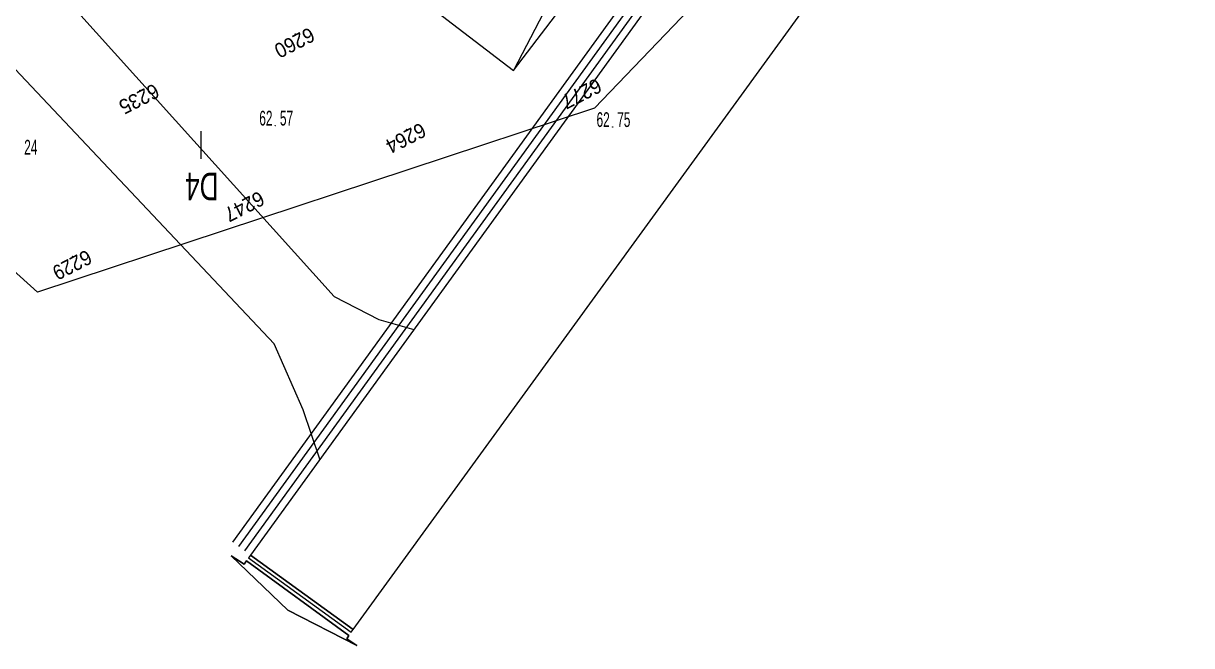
# Model space of a CAD drawing. Extents: x 2341 to 2734, y 4842 to 5070.
# Drawn here: x 2600 to 2663.2, y 4841.8 to 4875.5 of the extents above; entities that cross this region are included whole.
import ezdxf
from ezdxf.enums import TextEntityAlignment as Align

# ---------------------------------------------------------------- set-up
doc = ezdxf.new("R2010")
doc.units = 0
doc.header["$LTSCALE"] = 0.32
for name, color, linetype, lineweight in [('1', 7, 'Continuous', 13), ('2', 7, 'Continuous', 13), ('25', 7, 'Continuous', 13), ('3', 7, 'Continuous', 13), ('32', 7, 'Continuous', 13), ('39', 7, 'Continuous', 13), ('8', 7, 'Continuous', 13)]:
    doc.layers.add(name, color=color, linetype=linetype, lineweight=lineweight)

msp = doc.modelspace()

# ---------------------------------------------------------------- linework, layer by layer
at = {"layer": '1'}
msp.add_circle((2613.639, 4869.965), 0.01, dxfattribs=at)
at = {"layer": '2'}
msp.add_circle((2631.8858, 4869.8862), 0.01, dxfattribs=at)
at = {"layer": '25'}
msp.add_line((2609.6296, 4868.1612), (2609.6292, 4869.6612), dxfattribs=at)
at = {"layer": '3'}
msp.add_line((2612.2933, 4846.703), (2617.8522, 4842.6689), dxfattribs=at)
for points in [[(2659.542, 5028.348), (2675.186, 5010.248), (2700.946, 4980.04), (2701.918, 4972.358), (2698.915, 4964.852), (2670.588, 4926.624), (2661.581, 4914.627), (2654.247, 4904.516), (2646.62, 4894.143), (2612.2933, 4846.703)], [(2617.8522, 4842.6689), (2658.568, 4898.774), (2705.315, 4961.681), (2711.184, 4963.701), (2716.655, 4961.842), (2725.2362, 4953.2627)], [(2675.3029, 4935.0025), (2669.6261, 4927.3415), (2660.6154, 4915.3396), (2653.2779, 4905.2237), (2645.6505, 4894.8502), (2611.3211, 4847.4065)], [(2675.6371, 4934.7816), (2669.9467, 4927.1023), (2660.9373, 4915.1021), (2653.6009, 4904.9878), (2645.9737, 4894.6144), (2611.6452, 4847.172)], [(2675.9712, 4934.5607), (2670.2674, 4926.8632), (2661.2591, 4914.8645), (2653.924, 4904.7519), (2646.2968, 4894.3787), (2611.9693, 4846.9375)], [(2568.4971, 4914.1337), (2576.638, 4905.041), (2581.6988, 4899.5158), (2584.427, 4896.628), (2588.739, 4891.889), (2616.8167, 4860.7112)], [(2616.0491, 4851.8935), (2615.147, 4854.5613), (2613.5859, 4858.1479), (2584.612, 4888.886), (2580.376, 4892.815), (2577.688, 4896.011), (2574.607, 4899.977), (2565.3895, 4911.3513)], [(2634.3359, 4883.1973), (2629.5324, 4878.7614), (2626.5275, 4872.9535)], [(2616.8167, 4860.7112), (2619.2322, 4859.465), (2621.1272, 4858.9115)]]:
    msp.add_lwpolyline(points, dxfattribs=at)
msp.add_lwpolyline([(2629.5704, 4886.8329), (2621.762, 4876.589), (2626.5275, 4872.9535), (2634.3359, 4883.1973)], close=True, dxfattribs=at)
at = {"layer": '32'}
for centre in [(2614.7283, 4874.9181), (2630.2534, 4872.163), (2606.3198, 4871.8759), (2620.7508, 4869.7539), (2612.0113, 4866.0503), (2602.6758, 4862.8759)]:
    msp.add_circle(centre, 0.01, dxfattribs=at)
at = {"layer": '39'}
for points in [[(2611.2481, 4846.6693), (2611.9632, 4846.2146), (2612.0797, 4846.3882), (2617.6241, 4842.3455), (2617.5176, 4842.1712), (2618.0585, 4841.7992), (2614.3206, 4843.7254)], [(2617.6241, 4842.3455), (2612.0797, 4846.3882), (2611.9632, 4846.2146), (2611.2481, 4846.6693), (2614.3206, 4843.7254), (2618.0585, 4841.7992), (2617.5176, 4842.1712)], [(2611.2481, 4846.6693), (2611.9632, 4846.2146), (2612.0797, 4846.3882), (2617.6241, 4842.3455), (2617.5176, 4842.1712), (2618.0585, 4841.7992), (2614.3206, 4843.7254)], [(2617.6241, 4842.3455), (2612.0797, 4846.3882), (2611.9632, 4846.2146), (2611.2481, 4846.6693), (2614.3206, 4843.7254), (2618.0585, 4841.7992), (2617.5176, 4842.1712)], [(2611.2481, 4846.6693), (2611.9632, 4846.2146), (2612.0797, 4846.3882), (2617.6241, 4842.3455), (2617.5176, 4842.1712), (2618.0585, 4841.7992), (2614.3206, 4843.7254)], [(2617.6241, 4842.3455), (2612.0797, 4846.3882), (2611.9632, 4846.2146), (2611.2481, 4846.6693), (2614.3206, 4843.7254), (2618.0585, 4841.7992), (2617.5176, 4842.1712)], [(2617.8522, 4842.6689), (2612.2933, 4846.703), (2612.1913, 4846.5625), (2617.7461, 4842.5228)]]:
    msp.add_lwpolyline(points, close=True, dxfattribs=at)
at = {"layer": '8'}
msp.add_lwpolyline([(2520.935, 4897.8033), (2529.8337, 4890.4632), (2539.4958, 4898.8494), (2568.9405, 4911.822), (2588.3067, 4926.1117), (2607.1394, 4924.3246), (2619.9325, 4927.7364), (2627.3338, 4938.0448), (2632.624, 4955.1526), (2643.875, 4982.963), (2661.5034, 5017.8261), (2635.3651, 5045.0161), (2656.9924, 5065.8069), (2706.3438, 5015.7873), (2687.0667, 4966.7342), (2675.3474, 4940.0491), (2666.0845, 4920.6255), (2657.7867, 4898.9525), (2630.9126, 4870.8995), (2600.7746, 4860.9412), (2585.0039, 4875.189), (2562.5626, 4863.0555), (2546.4497, 4851.9196), (2520.0347, 4851.5404)], dxfattribs=at)

# ---------------------------------------------------------------- texts
at = {"layer": '1', "width": 0.6}
for s, p in [('62', (2612.7725, 4869.965)), ('57', (2613.889, 4869.965)), ('24', (2600.054, 4868.391))]:
    msp.add_text(s, height=0.8, dxfattribs=at).set_placement(p)
at = {"layer": '2', "width": 0.6}
for s, p in [('62', (2631.0193, 4869.8862)), ('75', (2632.1358, 4869.8862)), ('24', (2600.054, 4868.391))]:
    msp.add_text(s, height=0.8, dxfattribs=at).set_placement(p)
at = {"layer": '25', "width": 0.7}
msp.add_text('D4', height=1.5, rotation=180.014, dxfattribs=at).set_placement((2609.6646, 4867.4113), align=Align.CENTER)
at = {"layer": '32'}
for s, width, p in [('62', 0.95, (2615.4993, 4875.3136)), ('60', 0.95, (2614.5059, 4874.804)), ('62', 0.95, (2607.0908, 4872.2714)), ('62', 0.95, (2631.0244, 4872.5585)), ('35', 0.95, (2606.0974, 4871.7618)), ('77', 0.95, (2630.031, 4872.0489)), ('64', 0.95, (2620.5284, 4869.6397)), ('62', 0.95, (2621.5218, 4870.1494)), ('62', 0.95, (2612.7822, 4866.4459)), ('47', 0.95, (2611.7888, 4865.9362)), ('29', 0.9, (2602.4534, 4862.7618)), ('62', 0.95, (2603.4468, 4863.2714))]:
    msp.add_text(s, height=0.8, rotation=207.159, dxfattribs=dict(at, width=width)).set_placement(p)

doc.saveas('drawing.dxf')
